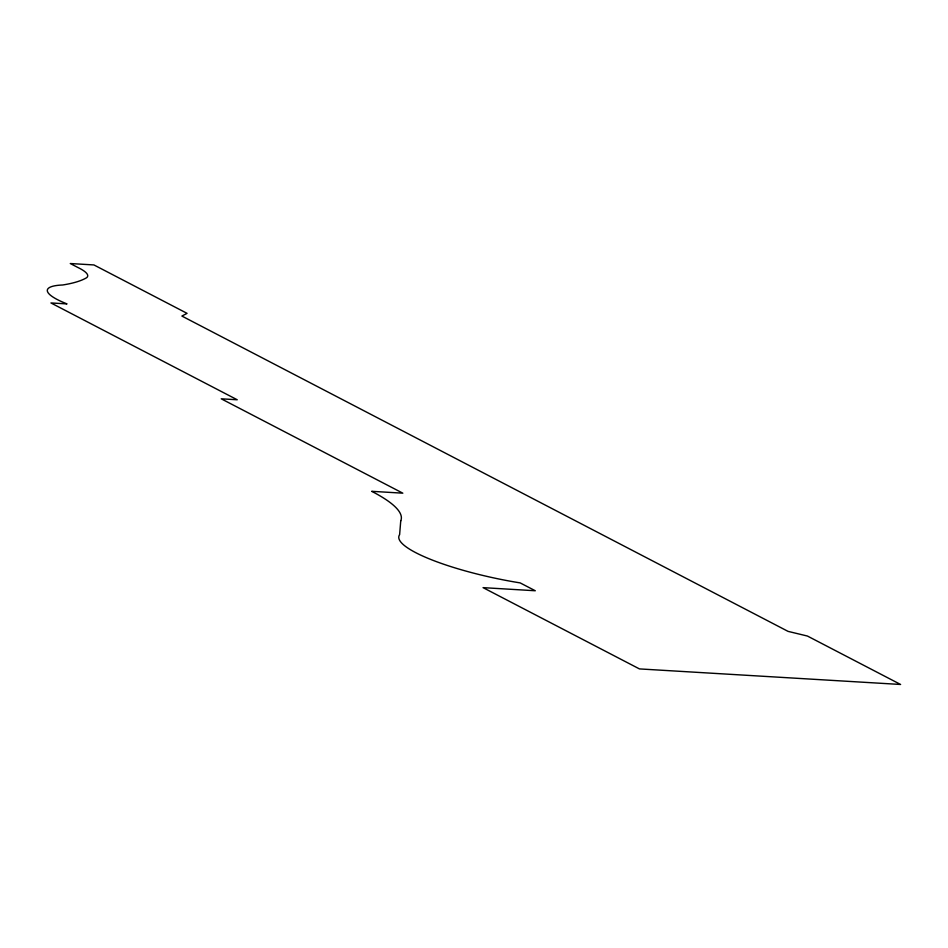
<?xml version="1.0" encoding="UTF-8"?>
<svg xmlns="http://www.w3.org/2000/svg" width="948" height="948" viewBox="0 0 948 948"><rect width="100%" height="100%" fill="white"/><g stroke="black" fill="none" stroke-linecap="round" stroke-linejoin="round"><path stroke-width="1.42" d="M400.743 520.843L399.618 534.672A105.643 21.425 11.7 0 0 520.179 582.902L535.288 590.758L483.065 587.641L639.438 668.909L900.6 684.468L807.447 636.049L788.049 631.368L181.874 316.051L187.076 313.361L93.923 264.942L70.282 263.532L77.606 267.348A51.18 10.381 11.7 0 1 86.588 277.74A229.748 46.594 11.7 0 1 62.639 284.993A62.426 12.656 11.7 0 0 67.024 303.905L50.931 302.945L237.237 399.772L221.239 398.812L402.817 493.173L371.675 491.313A179.101 36.32 11.7 0 1 400.743 520.843"/></g></svg>
